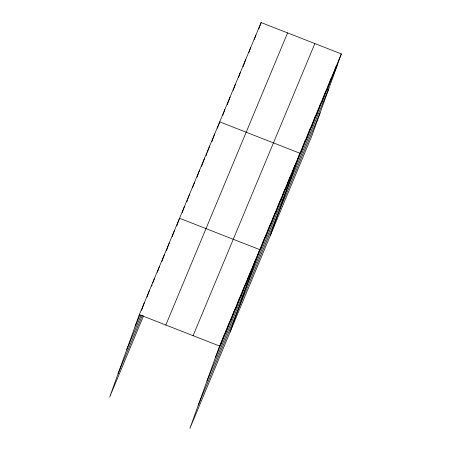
<?xml version="1.0" encoding="UTF-8"?>
<svg xmlns="http://www.w3.org/2000/svg" width="451" height="451" viewBox="0 0 451 451"><rect width="100%" height="100%" fill="white"/><g stroke="black" fill="none" stroke-linecap="round" stroke-linejoin="round"><path stroke-width="0.68" d="M341.334 53.923L219.564 346.03L189.888 428.45L311.658 136.343L341.334 53.923L261.112 22.55L139.342 314.657L109.666 397.077L143.508 315.903M141.603 310.288L144.365 302.61M147.082 296.955L149.388 290.557M151.643 286.188L152.105 284.908M152.799 282.991L154.411 278.509M157.36 272.218L159.434 266.462M161.92 261.45L164.457 254.409M166.487 250.683L169.48 242.362M172.197 236.713L174.503 230.314M176.758 225.94L179.526 218.261L259.748 249.634L230.072 332.054M182.243 212.613L184.549 206.214M186.804 201.845L187.498 199.923M187.96 198.643L189.572 194.161M192.521 187.875L194.595 182.114M197.081 177.102L199.618 170.066M201.642 166.334L204.641 158.013M206.208 155.567L206.896 153.644M207.359 152.365L209.664 145.966M211.919 141.597L214.687 133.919M217.405 128.264L219.71 121.866L299.932 153.239L270.256 235.659M222.811 115.214L224.886 109.452M227.293 104.717L230.061 97.038M233.161 90.38L235.236 84.625M238.568 77.33L240.411 72.211M243.05 66.833L245.586 59.791M248.918 52.496L250.762 47.378M254.319 39.446L255.937 34.964M258.806 28.949L261.112 22.55M220.438 345.5L224.587 333.982M225.461 333.447L229.61 321.929M230.484 321.4L234.633 309.882M235.507 309.352L239.656 297.829M240.53 297.299L244.679 285.782M245.553 285.252L249.702 273.734M250.576 273.205L254.725 261.681M260.622 249.104L264.771 237.587M265.645 237.051L269.794 225.534M270.668 225.004L274.817 213.486M275.691 212.957L279.84 201.434M280.714 200.904L284.863 189.386M285.737 188.856L289.886 177.339M290.76 176.809L294.909 165.286M300.958 152.342L305.107 140.825M306.133 139.928L310.282 128.411M311.308 127.515L315.458 115.997M316.484 115.101L320.633 103.578M321.659 102.681L325.808 91.164M326.834 90.268L330.983 78.75M332.009 77.854L336.158 66.336M135.193 326.174L139.951 314.759M126.77 349.576L141.045 315.328M118.094 373.682L142.415 315.334M165.816 325.013L287.58 32.9M193.09 335.679L314.86 43.567M215.415 357.547L337.185 65.44M206.992 380.943L328.762 88.836M198.316 405.054L320.08 112.942M139.342 314.657L219.564 346.03"/></g></svg>
